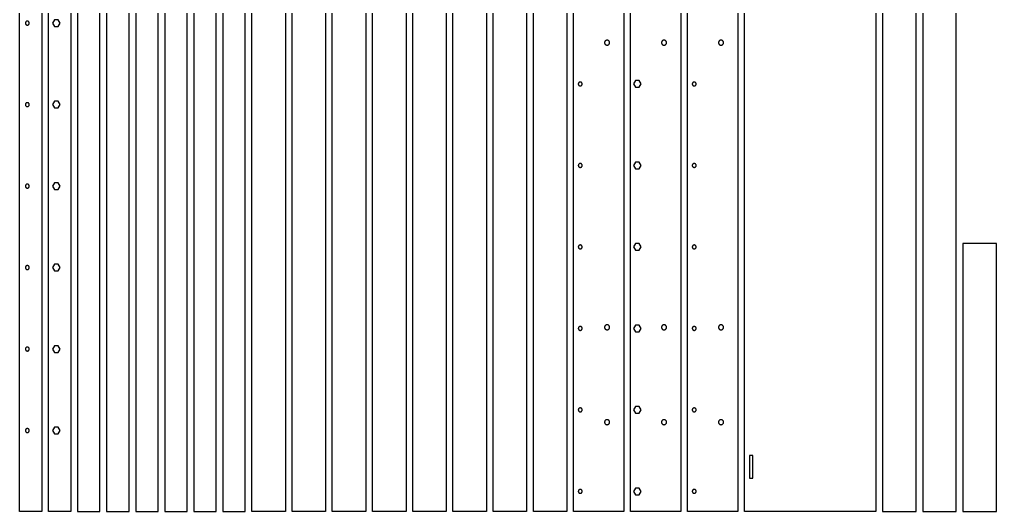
# Model space of a CAD drawing. Header units: millimetres. Extents: x 10 to 885, y 10 to 886.
# Drawn here: x 10 to 885, y 10 to 451 of the extents above; entities that cross this region are included whole.
import ezdxf

# ---------------------------------------------------------------- set-up
doc = ezdxf.new("R2010")
doc.units = ezdxf.units.MM

msp = doc.modelspace()

# ---------------------------------------------------------------- linework, layer by layer
at = {"color": 1}
for points in [[(30, 886), (30, 10), (10, 10), (10, 886), (30, 886)], [(56, 886), (56, 10), (36, 10), (36, 886), (56, 886)], [(82, 10), (82, 886), (62, 886), (62, 10), (82, 10)], [(108, 10), (108, 886), (88, 886), (88, 10), (108, 10)], [(134, 10), (134, 886), (114, 886), (114, 10), (134, 10)], [(160, 10), (160, 886), (140, 886), (140, 10), (160, 10)], [(186, 10), (186, 886), (166, 886), (166, 10), (186, 10)], [(212, 10), (212, 886), (192, 886), (192, 10), (212, 10)], [(218, 886), (248, 886), (248, 10), (218, 10), (218, 886)], [(254, 886), (284, 886), (284, 10), (254, 10), (254, 886)], [(290, 886), (320, 886), (320, 10), (290, 10), (290, 886)], [(326, 886), (356, 886), (356, 10), (326, 10), (326, 886)], [(362, 10), (362, 886), (392, 886), (392, 10), (362, 10)], [(398, 10), (398, 886), (428, 886), (428, 10), (398, 10)], [(434, 10), (434, 886), (464, 886), (464, 10), (434, 10)], [(470, 10), (470, 886), (500, 886), (500, 10), (470, 10)], [(506, 850), (551, 850), (551, 10), (506, 10), (506, 850)], [(557, 850), (602, 850), (602, 10), (557, 10), (557, 850)], [(608, 850), (653, 850), (653, 10), (608, 10), (608, 850)], [(659, 660), (776.6, 660), (776.6, 10), (659, 10), (659, 660)], [(812.6, 10), (812.6, 570), (782.6, 570), (782.6, 10), (812.6, 10)], [(848.6, 10), (848.6, 570), (818.6, 570), (818.6, 10), (848.6, 10)], [(18.46, 448.47), (18.35, 448.61), (18.24, 448.74), (18.11, 448.85), (17.97, 448.96), (17.82, 449.04), (17.67, 449.12), (17.51, 449.17), (17.34, 449.22), (17.17, 449.24), (17, 449.25), (16.83, 449.24), (16.66, 449.22), (16.49, 449.17), (16.33, 449.12), (16.18, 449.04), (16.03, 448.96), (15.89, 448.85), (15.76, 448.74), (15.65, 448.61), (15.54, 448.47), (15.46, 448.32), (15.38, 448.17), (15.33, 448.01), (15.28, 447.84), (15.26, 447.67), (15.25, 447.5), (15.26, 447.33), (15.28, 447.16), (15.33, 446.99), (15.38, 446.83), (15.46, 446.68), (15.54, 446.53), (15.65, 446.39), (15.76, 446.26), (15.89, 446.15), (16.03, 446.04), (16.18, 445.96), (16.33, 445.88), (16.49, 445.83), (16.66, 445.78), (16.83, 445.76), (17, 445.75), (17.17, 445.76), (17.34, 445.78), (17.51, 445.83), (17.67, 445.88), (17.82, 445.96), (17.97, 446.04), (18.11, 446.15), (18.24, 446.26), (18.35, 446.39), (18.46, 446.53), (18.54, 446.68), (18.62, 446.83), (18.67, 446.99), (18.72, 447.16), (18.74, 447.33), (18.75, 447.5), (18.74, 447.67), (18.72, 447.84), (18.67, 448.01), (18.62, 448.17), (18.54, 448.32), (18.46, 448.47)], [(46.41, 447.5), (44.7, 450.45), (41.3, 450.45), (39.59, 447.5), (41.3, 444.55), (44.7, 444.55), (46.41, 447.5)], [(538.08, 430.86), (537.98, 431.06), (537.87, 431.25), (537.74, 431.43), (537.59, 431.59), (537.43, 431.74), (537.25, 431.87), (537.06, 431.98), (536.86, 432.08), (536.65, 432.15), (536.44, 432.21), (536.22, 432.24), (536, 432.25), (535.78, 432.24), (535.56, 432.21), (535.35, 432.15), (535.14, 432.08), (534.94, 431.98), (534.75, 431.87), (534.57, 431.74), (534.41, 431.59), (534.26, 431.43), (534.13, 431.25), (534.02, 431.06), (533.92, 430.86), (533.85, 430.65), (533.79, 430.44), (533.76, 430.22), (533.75, 430), (533.76, 429.78), (533.79, 429.56), (533.85, 429.35), (533.92, 429.14), (534.02, 428.94), (534.13, 428.75), (534.26, 428.57), (534.41, 428.41), (534.57, 428.26), (534.75, 428.13), (534.94, 428.02), (535.14, 427.92), (535.35, 427.85), (535.56, 427.79), (535.78, 427.76), (536, 427.75), (536.22, 427.76), (536.44, 427.79), (536.65, 427.85), (536.86, 427.92), (537.06, 428.02), (537.25, 428.13), (537.43, 428.26), (537.59, 428.41), (537.74, 428.57), (537.87, 428.75), (537.98, 428.94), (538.08, 429.14), (538.15, 429.35), (538.21, 429.56), (538.24, 429.78), (538.25, 430), (538.24, 430.22), (538.21, 430.44), (538.15, 430.65), (538.08, 430.86)], [(589.08, 430.86), (588.98, 431.06), (588.87, 431.25), (588.74, 431.43), (588.59, 431.59), (588.43, 431.74), (588.25, 431.87), (588.06, 431.98), (587.86, 432.08), (587.65, 432.15), (587.44, 432.21), (587.22, 432.24), (587, 432.25), (586.78, 432.24), (586.56, 432.21), (586.35, 432.15), (586.14, 432.08), (585.94, 431.98), (585.75, 431.87), (585.57, 431.74), (585.41, 431.59), (585.26, 431.43), (585.13, 431.25), (585.02, 431.06), (584.92, 430.86), (584.85, 430.65), (584.79, 430.44), (584.76, 430.22), (584.75, 430), (584.76, 429.78), (584.79, 429.56), (584.85, 429.35), (584.92, 429.14), (585.02, 428.94), (585.13, 428.75), (585.26, 428.57), (585.41, 428.41), (585.57, 428.26), (585.75, 428.13), (585.94, 428.02), (586.14, 427.92), (586.35, 427.85), (586.56, 427.79), (586.78, 427.76), (587, 427.75), (587.22, 427.76), (587.44, 427.79), (587.65, 427.85), (587.86, 427.92), (588.06, 428.02), (588.25, 428.13), (588.43, 428.26), (588.59, 428.41), (588.74, 428.57), (588.87, 428.75), (588.98, 428.94), (589.08, 429.14), (589.15, 429.35), (589.21, 429.56), (589.24, 429.78), (589.25, 430), (589.24, 430.22), (589.21, 430.44), (589.15, 430.65), (589.08, 430.86)], [(640.08, 430.86), (639.98, 431.06), (639.87, 431.25), (639.74, 431.43), (639.59, 431.59), (639.43, 431.74), (639.25, 431.87), (639.06, 431.98), (638.86, 432.08), (638.65, 432.15), (638.44, 432.21), (638.22, 432.24), (638, 432.25), (637.78, 432.24), (637.56, 432.21), (637.35, 432.15), (637.14, 432.08), (636.94, 431.98), (636.75, 431.87), (636.57, 431.74), (636.41, 431.59), (636.26, 431.43), (636.13, 431.25), (636.02, 431.06), (635.92, 430.86), (635.85, 430.65), (635.79, 430.44), (635.76, 430.22), (635.75, 430), (635.76, 429.78), (635.79, 429.56), (635.85, 429.35), (635.92, 429.14), (636.02, 428.94), (636.13, 428.75), (636.26, 428.57), (636.41, 428.41), (636.57, 428.26), (636.75, 428.13), (636.94, 428.02), (637.14, 427.92), (637.35, 427.85), (637.56, 427.79), (637.78, 427.76), (638, 427.75), (638.22, 427.76), (638.44, 427.79), (638.65, 427.85), (638.86, 427.92), (639.06, 428.02), (639.25, 428.13), (639.43, 428.26), (639.59, 428.41), (639.74, 428.57), (639.87, 428.75), (639.98, 428.94), (640.08, 429.14), (640.15, 429.35), (640.21, 429.56), (640.24, 429.78), (640.25, 430), (640.24, 430.22), (640.21, 430.44), (640.15, 430.65), (640.08, 430.86)], [(512.51, 394.67), (512.34, 394.72), (512.17, 394.74), (512, 394.75), (511.83, 394.74), (511.66, 394.72), (511.49, 394.67), (511.33, 394.62), (511.18, 394.54), (511.03, 394.46), (510.89, 394.35), (510.76, 394.24), (510.65, 394.11), (510.54, 393.97), (510.46, 393.82), (510.38, 393.67), (510.33, 393.51), (510.28, 393.34), (510.26, 393.17), (510.25, 393), (510.26, 392.83), (510.28, 392.66), (510.33, 392.49), (510.38, 392.33), (510.46, 392.18), (510.54, 392.03), (510.65, 391.89), (510.76, 391.76), (510.89, 391.65), (511.03, 391.54), (511.18, 391.46), (511.33, 391.38), (511.49, 391.33), (511.66, 391.28), (511.83, 391.26), (512, 391.25), (512.17, 391.26), (512.34, 391.28), (512.51, 391.33), (512.67, 391.38), (512.82, 391.46), (512.97, 391.54), (513.11, 391.65), (513.24, 391.76), (513.35, 391.89), (513.46, 392.03), (513.54, 392.18), (513.62, 392.33), (513.67, 392.49), (513.72, 392.66), (513.74, 392.83), (513.75, 393), (513.74, 393.17), (513.72, 393.34), (513.67, 393.51), (513.62, 393.67), (513.54, 393.82), (513.46, 393.97), (513.35, 394.11), (513.24, 394.24), (513.11, 394.35), (512.97, 394.46), (512.82, 394.54), (512.67, 394.62), (512.51, 394.67)], [(564.7, 395.95), (561.3, 395.95), (559.59, 393), (561.3, 390.05), (564.7, 390.05), (566.41, 393), (564.7, 395.95)], [(614.51, 394.67), (614.34, 394.72), (614.17, 394.74), (614, 394.75), (613.83, 394.74), (613.66, 394.72), (613.49, 394.67), (613.33, 394.62), (613.18, 394.54), (613.03, 394.46), (612.89, 394.35), (612.76, 394.24), (612.65, 394.11), (612.54, 393.97), (612.46, 393.82), (612.38, 393.67), (612.33, 393.51), (612.28, 393.34), (612.26, 393.17), (612.25, 393), (612.26, 392.83), (612.28, 392.66), (612.33, 392.49), (612.38, 392.33), (612.46, 392.18), (612.54, 392.03), (612.65, 391.89), (612.76, 391.76), (612.89, 391.65), (613.03, 391.54), (613.18, 391.46), (613.33, 391.38), (613.49, 391.33), (613.66, 391.28), (613.83, 391.26), (614, 391.25), (614.17, 391.26), (614.34, 391.28), (614.51, 391.33), (614.67, 391.38), (614.82, 391.46), (614.97, 391.54), (615.11, 391.65), (615.24, 391.76), (615.35, 391.89), (615.46, 392.03), (615.54, 392.18), (615.62, 392.33), (615.67, 392.49), (615.72, 392.66), (615.74, 392.83), (615.75, 393), (615.74, 393.17), (615.72, 393.34), (615.67, 393.51), (615.62, 393.67), (615.54, 393.82), (615.46, 393.97), (615.35, 394.11), (615.24, 394.24), (615.11, 394.35), (614.97, 394.46), (614.82, 394.54), (614.67, 394.62), (614.51, 394.67)], [(18.35, 375.61), (18.24, 375.74), (18.11, 375.85), (17.97, 375.96), (17.82, 376.04), (17.67, 376.12), (17.51, 376.17), (17.34, 376.22), (17.17, 376.24), (17, 376.25), (16.83, 376.24), (16.66, 376.22), (16.49, 376.17), (16.33, 376.12), (16.18, 376.04), (16.03, 375.96), (15.89, 375.85), (15.76, 375.74), (15.65, 375.61), (15.54, 375.47), (15.46, 375.32), (15.38, 375.17), (15.33, 375.01), (15.28, 374.84), (15.26, 374.67), (15.25, 374.5), (15.26, 374.33), (15.28, 374.16), (15.33, 373.99), (15.38, 373.83), (15.46, 373.68), (15.54, 373.53), (15.65, 373.39), (15.76, 373.26), (15.89, 373.15), (16.03, 373.04), (16.18, 372.96), (16.33, 372.88), (16.49, 372.83), (16.66, 372.78), (16.83, 372.76), (17, 372.75), (17.17, 372.76), (17.34, 372.78), (17.51, 372.83), (17.67, 372.88), (17.82, 372.96), (17.97, 373.04), (18.11, 373.15), (18.24, 373.26), (18.35, 373.39), (18.46, 373.53), (18.54, 373.68), (18.62, 373.83), (18.67, 373.99), (18.72, 374.16), (18.74, 374.33), (18.75, 374.5), (18.74, 374.67), (18.72, 374.84), (18.67, 375.01), (18.62, 375.17), (18.54, 375.32), (18.46, 375.47), (18.35, 375.61)], [(44.7, 377.45), (41.3, 377.45), (39.59, 374.5), (41.3, 371.55), (44.7, 371.55), (46.41, 374.5), (44.7, 377.45)], [(512.34, 321.72), (512.17, 321.74), (512, 321.75), (511.83, 321.74), (511.66, 321.72), (511.49, 321.67), (511.33, 321.62), (511.18, 321.54), (511.03, 321.46), (510.89, 321.35), (510.76, 321.24), (510.65, 321.11), (510.54, 320.97), (510.46, 320.82), (510.38, 320.67), (510.33, 320.51), (510.28, 320.34), (510.26, 320.17), (510.25, 320), (510.26, 319.83), (510.28, 319.66), (510.33, 319.49), (510.38, 319.33), (510.46, 319.18), (510.54, 319.03), (510.65, 318.89), (510.76, 318.76), (510.89, 318.65), (511.03, 318.54), (511.18, 318.46), (511.33, 318.38), (511.49, 318.33), (511.66, 318.28), (511.83, 318.26), (512, 318.25), (512.17, 318.26), (512.34, 318.28), (512.51, 318.33), (512.67, 318.38), (512.82, 318.46), (512.97, 318.54), (513.11, 318.65), (513.24, 318.76), (513.35, 318.89), (513.46, 319.03), (513.54, 319.18), (513.62, 319.33), (513.67, 319.49), (513.72, 319.66), (513.74, 319.83), (513.75, 320), (513.74, 320.17), (513.72, 320.34), (513.67, 320.51), (513.62, 320.67), (513.54, 320.82), (513.46, 320.97), (513.35, 321.11), (513.24, 321.24), (513.11, 321.35), (512.97, 321.46), (512.82, 321.54), (512.67, 321.62), (512.51, 321.67), (512.34, 321.72)], [(561.3, 322.95), (559.59, 320), (561.3, 317.05), (564.7, 317.05), (566.41, 320), (564.7, 322.95), (561.3, 322.95)], [(614.34, 321.72), (614.17, 321.74), (614, 321.75), (613.83, 321.74), (613.66, 321.72), (613.49, 321.67), (613.33, 321.62), (613.18, 321.54), (613.03, 321.46), (612.89, 321.35), (612.76, 321.24), (612.65, 321.11), (612.54, 320.97), (612.46, 320.82), (612.38, 320.67), (612.33, 320.51), (612.28, 320.34), (612.26, 320.17), (612.25, 320), (612.26, 319.83), (612.28, 319.66), (612.33, 319.49), (612.38, 319.33), (612.46, 319.18), (612.54, 319.03), (612.65, 318.89), (612.76, 318.76), (612.89, 318.65), (613.03, 318.54), (613.18, 318.46), (613.33, 318.38), (613.49, 318.33), (613.66, 318.28), (613.83, 318.26), (614, 318.25), (614.17, 318.26), (614.34, 318.28), (614.51, 318.33), (614.67, 318.38), (614.82, 318.46), (614.97, 318.54), (615.11, 318.65), (615.24, 318.76), (615.35, 318.89), (615.46, 319.03), (615.54, 319.18), (615.62, 319.33), (615.67, 319.49), (615.72, 319.66), (615.74, 319.83), (615.75, 320), (615.74, 320.17), (615.72, 320.34), (615.67, 320.51), (615.62, 320.67), (615.54, 320.82), (615.46, 320.97), (615.35, 321.11), (615.24, 321.24), (615.11, 321.35), (614.97, 321.46), (614.82, 321.54), (614.67, 321.62), (614.51, 321.67), (614.34, 321.72)], [(18.24, 302.74), (18.11, 302.85), (17.97, 302.96), (17.82, 303.04), (17.67, 303.12), (17.51, 303.17), (17.34, 303.22), (17.17, 303.24), (17, 303.25), (16.83, 303.24), (16.66, 303.22), (16.49, 303.17), (16.33, 303.12), (16.18, 303.04), (16.03, 302.96), (15.89, 302.85), (15.76, 302.74), (15.65, 302.61), (15.54, 302.47), (15.46, 302.32), (15.38, 302.17), (15.33, 302.01), (15.28, 301.84), (15.26, 301.67), (15.25, 301.5), (15.26, 301.33), (15.28, 301.16), (15.33, 300.99), (15.38, 300.83), (15.46, 300.68), (15.54, 300.53), (15.65, 300.39), (15.76, 300.26), (15.89, 300.15), (16.03, 300.04), (16.18, 299.96), (16.33, 299.88), (16.49, 299.83), (16.66, 299.78), (16.83, 299.76), (17, 299.75), (17.17, 299.76), (17.34, 299.78), (17.51, 299.83), (17.67, 299.88), (17.82, 299.96), (17.97, 300.04), (18.11, 300.15), (18.24, 300.26), (18.35, 300.39), (18.46, 300.53), (18.54, 300.68), (18.62, 300.83), (18.67, 300.99), (18.72, 301.16), (18.74, 301.33), (18.75, 301.5), (18.74, 301.67), (18.72, 301.84), (18.67, 302.01), (18.62, 302.17), (18.54, 302.32), (18.46, 302.47), (18.35, 302.61), (18.24, 302.74)], [(41.3, 304.45), (39.59, 301.5), (41.3, 298.55), (44.7, 298.55), (46.41, 301.5), (44.7, 304.45), (41.3, 304.45)], [(512.17, 248.74), (512, 248.75), (511.83, 248.74), (511.66, 248.72), (511.49, 248.67), (511.33, 248.62), (511.18, 248.54), (511.03, 248.46), (510.89, 248.35), (510.76, 248.24), (510.65, 248.11), (510.54, 247.97), (510.46, 247.82), (510.38, 247.67), (510.33, 247.51), (510.28, 247.34), (510.26, 247.17), (510.25, 247), (510.26, 246.83), (510.28, 246.66), (510.33, 246.49), (510.38, 246.33), (510.46, 246.18), (510.54, 246.03), (510.65, 245.89), (510.76, 245.76), (510.89, 245.65), (511.03, 245.54), (511.18, 245.46), (511.33, 245.38), (511.49, 245.33), (511.66, 245.28), (511.83, 245.26), (512, 245.25), (512.17, 245.26), (512.34, 245.28), (512.51, 245.33), (512.67, 245.38), (512.82, 245.46), (512.97, 245.54), (513.11, 245.65), (513.24, 245.76), (513.35, 245.89), (513.46, 246.03), (513.54, 246.18), (513.62, 246.33), (513.67, 246.49), (513.72, 246.66), (513.74, 246.83), (513.75, 247), (513.74, 247.17), (513.72, 247.34), (513.67, 247.51), (513.62, 247.67), (513.54, 247.82), (513.46, 247.97), (513.35, 248.11), (513.24, 248.24), (513.11, 248.35), (512.97, 248.46), (512.82, 248.54), (512.67, 248.62), (512.51, 248.67), (512.34, 248.72), (512.17, 248.74)], [(559.59, 247), (561.3, 244.05), (564.7, 244.05), (566.41, 247), (564.7, 249.95), (561.3, 249.95), (559.59, 247)], [(614.17, 248.74), (614, 248.75), (613.83, 248.74), (613.66, 248.72), (613.49, 248.67), (613.33, 248.62), (613.18, 248.54), (613.03, 248.46), (612.89, 248.35), (612.76, 248.24), (612.65, 248.11), (612.54, 247.97), (612.46, 247.82), (612.38, 247.67), (612.33, 247.51), (612.28, 247.34), (612.26, 247.17), (612.25, 247), (612.26, 246.83), (612.28, 246.66), (612.33, 246.49), (612.38, 246.33), (612.46, 246.18), (612.54, 246.03), (612.65, 245.89), (612.76, 245.76), (612.89, 245.65), (613.03, 245.54), (613.18, 245.46), (613.33, 245.38), (613.49, 245.33), (613.66, 245.28), (613.83, 245.26), (614, 245.25), (614.17, 245.26), (614.34, 245.28), (614.51, 245.33), (614.67, 245.38), (614.82, 245.46), (614.97, 245.54), (615.11, 245.65), (615.24, 245.76), (615.35, 245.89), (615.46, 246.03), (615.54, 246.18), (615.62, 246.33), (615.67, 246.49), (615.72, 246.66), (615.74, 246.83), (615.75, 247), (615.74, 247.17), (615.72, 247.34), (615.67, 247.51), (615.62, 247.67), (615.54, 247.82), (615.46, 247.97), (615.35, 248.11), (615.24, 248.24), (615.11, 248.35), (614.97, 248.46), (614.82, 248.54), (614.67, 248.62), (614.51, 248.67), (614.34, 248.72), (614.17, 248.74)], [(884.6, 10), (884.6, 250), (854.6, 250), (854.6, 10), (884.6, 10)], [(18.11, 229.85), (17.97, 229.96), (17.82, 230.04), (17.67, 230.12), (17.51, 230.17), (17.34, 230.22), (17.17, 230.24), (17, 230.25), (16.83, 230.24), (16.66, 230.22), (16.49, 230.17), (16.33, 230.12), (16.18, 230.04), (16.03, 229.96), (15.89, 229.85), (15.76, 229.74), (15.65, 229.61), (15.54, 229.47), (15.46, 229.32), (15.38, 229.17), (15.33, 229.01), (15.28, 228.84), (15.26, 228.67), (15.25, 228.5), (15.26, 228.33), (15.28, 228.16), (15.33, 227.99), (15.38, 227.83), (15.46, 227.68), (15.54, 227.53), (15.65, 227.39), (15.76, 227.26), (15.89, 227.15), (16.03, 227.04), (16.18, 226.96), (16.33, 226.88), (16.49, 226.83), (16.66, 226.78), (16.83, 226.76), (17, 226.75), (17.17, 226.76), (17.34, 226.78), (17.51, 226.83), (17.67, 226.88), (17.82, 226.96), (17.97, 227.04), (18.11, 227.15), (18.24, 227.26), (18.35, 227.39), (18.46, 227.53), (18.54, 227.68), (18.62, 227.83), (18.67, 227.99), (18.72, 228.16), (18.74, 228.33), (18.75, 228.5), (18.74, 228.67), (18.72, 228.84), (18.67, 229.01), (18.62, 229.17), (18.54, 229.32), (18.46, 229.47), (18.35, 229.61), (18.24, 229.74), (18.11, 229.85)], [(39.59, 228.5), (41.3, 225.55), (44.7, 225.55), (46.41, 228.5), (44.7, 231.45), (41.3, 231.45), (39.59, 228.5)], [(512, 175.75), (511.83, 175.74), (511.66, 175.72), (511.49, 175.67), (511.33, 175.62), (511.18, 175.54), (511.03, 175.46), (510.89, 175.35), (510.76, 175.24), (510.65, 175.11), (510.54, 174.97), (510.46, 174.82), (510.38, 174.67), (510.33, 174.51), (510.28, 174.34), (510.26, 174.17), (510.25, 174), (510.26, 173.83), (510.28, 173.66), (510.33, 173.49), (510.38, 173.33), (510.46, 173.18), (510.54, 173.03), (510.65, 172.89), (510.76, 172.76), (510.89, 172.65), (511.03, 172.54), (511.18, 172.46), (511.33, 172.38), (511.49, 172.33), (511.66, 172.28), (511.83, 172.26), (512, 172.25), (512.17, 172.26), (512.34, 172.28), (512.51, 172.33), (512.67, 172.38), (512.82, 172.46), (512.97, 172.54), (513.11, 172.65), (513.24, 172.76), (513.35, 172.89), (513.46, 173.03), (513.54, 173.18), (513.62, 173.33), (513.67, 173.49), (513.72, 173.66), (513.74, 173.83), (513.75, 174), (513.74, 174.17), (513.72, 174.34), (513.67, 174.51), (513.62, 174.67), (513.54, 174.82), (513.46, 174.97), (513.35, 175.11), (513.24, 175.24), (513.11, 175.35), (512.97, 175.46), (512.82, 175.54), (512.67, 175.62), (512.51, 175.67), (512.34, 175.72), (512.17, 175.74), (512, 175.75)], [(537.98, 176.06), (537.87, 176.25), (537.74, 176.43), (537.59, 176.59), (537.43, 176.74), (537.25, 176.87), (537.06, 176.98), (536.86, 177.08), (536.65, 177.15), (536.44, 177.21), (536.22, 177.24), (536, 177.25), (535.78, 177.24), (535.56, 177.21), (535.35, 177.15), (535.14, 177.08), (534.94, 176.98), (534.75, 176.87), (534.57, 176.74), (534.41, 176.59), (534.26, 176.43), (534.13, 176.25), (534.02, 176.06), (533.92, 175.86), (533.85, 175.65), (533.79, 175.44), (533.76, 175.22), (533.75, 175), (533.76, 174.78), (533.79, 174.56), (533.85, 174.35), (533.92, 174.14), (534.02, 173.94), (534.13, 173.75), (534.26, 173.57), (534.41, 173.41), (534.57, 173.26), (534.75, 173.13), (534.94, 173.02), (535.14, 172.92), (535.35, 172.85), (535.56, 172.79), (535.78, 172.76), (536, 172.75), (536.22, 172.76), (536.44, 172.79), (536.65, 172.85), (536.86, 172.92), (537.06, 173.02), (537.25, 173.13), (537.43, 173.26), (537.59, 173.41), (537.74, 173.57), (537.87, 173.75), (537.98, 173.94), (538.08, 174.14), (538.15, 174.35), (538.21, 174.56), (538.24, 174.78), (538.25, 175), (538.24, 175.22), (538.21, 175.44), (538.15, 175.65), (538.08, 175.86), (537.98, 176.06)], [(561.3, 171.05), (564.7, 171.05), (566.41, 174), (564.7, 176.95), (561.3, 176.95), (559.59, 174), (561.3, 171.05)], [(588.98, 176.06), (588.87, 176.25), (588.74, 176.43), (588.59, 176.59), (588.43, 176.74), (588.25, 176.87), (588.06, 176.98), (587.86, 177.08), (587.65, 177.15), (587.44, 177.21), (587.22, 177.24), (587, 177.25), (586.78, 177.24), (586.56, 177.21), (586.35, 177.15), (586.14, 177.08), (585.94, 176.98), (585.75, 176.87), (585.57, 176.74), (585.41, 176.59), (585.26, 176.43), (585.13, 176.25), (585.02, 176.06), (584.92, 175.86), (584.85, 175.65), (584.79, 175.44), (584.76, 175.22), (584.75, 175), (584.76, 174.78), (584.79, 174.56), (584.85, 174.35), (584.92, 174.14), (585.02, 173.94), (585.13, 173.75), (585.26, 173.57), (585.41, 173.41), (585.57, 173.26), (585.75, 173.13), (585.94, 173.02), (586.14, 172.92), (586.35, 172.85), (586.56, 172.79), (586.78, 172.76), (587, 172.75), (587.22, 172.76), (587.44, 172.79), (587.65, 172.85), (587.86, 172.92), (588.06, 173.02), (588.25, 173.13), (588.43, 173.26), (588.59, 173.41), (588.74, 173.57), (588.87, 173.75), (588.98, 173.94), (589.08, 174.14), (589.15, 174.35), (589.21, 174.56), (589.24, 174.78), (589.25, 175), (589.24, 175.22), (589.21, 175.44), (589.15, 175.65), (589.08, 175.86), (588.98, 176.06)], [(614, 175.75), (613.83, 175.74), (613.66, 175.72), (613.49, 175.67), (613.33, 175.62), (613.18, 175.54), (613.03, 175.46), (612.89, 175.35), (612.76, 175.24), (612.65, 175.11), (612.54, 174.97), (612.46, 174.82), (612.38, 174.67), (612.33, 174.51), (612.28, 174.34), (612.26, 174.17), (612.25, 174), (612.26, 173.83), (612.28, 173.66), (612.33, 173.49), (612.38, 173.33), (612.46, 173.18), (612.54, 173.03), (612.65, 172.89), (612.76, 172.76), (612.89, 172.65), (613.03, 172.54), (613.18, 172.46), (613.33, 172.38), (613.49, 172.33), (613.66, 172.28), (613.83, 172.26), (614, 172.25), (614.17, 172.26), (614.34, 172.28), (614.51, 172.33), (614.67, 172.38), (614.82, 172.46), (614.97, 172.54), (615.11, 172.65), (615.24, 172.76), (615.35, 172.89), (615.46, 173.03), (615.54, 173.18), (615.62, 173.33), (615.67, 173.49), (615.72, 173.66), (615.74, 173.83), (615.75, 174), (615.74, 174.17), (615.72, 174.34), (615.67, 174.51), (615.62, 174.67), (615.54, 174.82), (615.46, 174.97), (615.35, 175.11), (615.24, 175.24), (615.11, 175.35), (614.97, 175.46), (614.82, 175.54), (614.67, 175.62), (614.51, 175.67), (614.34, 175.72), (614.17, 175.74), (614, 175.75)], [(639.98, 176.06), (639.87, 176.25), (639.74, 176.43), (639.59, 176.59), (639.43, 176.74), (639.25, 176.87), (639.06, 176.98), (638.86, 177.08), (638.65, 177.15), (638.44, 177.21), (638.22, 177.24), (638, 177.25), (637.78, 177.24), (637.56, 177.21), (637.35, 177.15), (637.14, 177.08), (636.94, 176.98), (636.75, 176.87), (636.57, 176.74), (636.41, 176.59), (636.26, 176.43), (636.13, 176.25), (636.02, 176.06), (635.92, 175.86), (635.85, 175.65), (635.79, 175.44), (635.76, 175.22), (635.75, 175), (635.76, 174.78), (635.79, 174.56), (635.85, 174.35), (635.92, 174.14), (636.02, 173.94), (636.13, 173.75), (636.26, 173.57), (636.41, 173.41), (636.57, 173.26), (636.75, 173.13), (636.94, 173.02), (637.14, 172.92), (637.35, 172.85), (637.56, 172.79), (637.78, 172.76), (638, 172.75), (638.22, 172.76), (638.44, 172.79), (638.65, 172.85), (638.86, 172.92), (639.06, 173.02), (639.25, 173.13), (639.43, 173.26), (639.59, 173.41), (639.74, 173.57), (639.87, 173.75), (639.98, 173.94), (640.08, 174.14), (640.15, 174.35), (640.21, 174.56), (640.24, 174.78), (640.25, 175), (640.24, 175.22), (640.21, 175.44), (640.15, 175.65), (640.08, 175.86), (639.98, 176.06)], [(41.3, 152.55), (44.7, 152.55), (46.41, 155.5), (44.7, 158.45), (41.3, 158.45), (39.59, 155.5), (41.3, 152.55)], [(17.97, 156.96), (17.82, 157.04), (17.67, 157.12), (17.51, 157.17), (17.34, 157.22), (17.17, 157.24), (17, 157.25), (16.83, 157.24), (16.66, 157.22), (16.49, 157.17), (16.33, 157.12), (16.18, 157.04), (16.03, 156.96), (15.89, 156.85), (15.76, 156.74), (15.65, 156.61), (15.54, 156.47), (15.46, 156.32), (15.38, 156.17), (15.33, 156.01), (15.28, 155.84), (15.26, 155.67), (15.25, 155.5), (15.26, 155.33), (15.28, 155.16), (15.33, 154.99), (15.38, 154.83), (15.46, 154.68), (15.54, 154.53), (15.65, 154.39), (15.76, 154.26), (15.89, 154.15), (16.03, 154.04), (16.18, 153.96), (16.33, 153.88), (16.49, 153.83), (16.66, 153.78), (16.83, 153.76), (17, 153.75), (17.17, 153.76), (17.34, 153.78), (17.51, 153.83), (17.67, 153.88), (17.82, 153.96), (17.97, 154.04), (18.11, 154.15), (18.24, 154.26), (18.35, 154.39), (18.46, 154.53), (18.54, 154.68), (18.62, 154.83), (18.67, 154.99), (18.72, 155.16), (18.74, 155.33), (18.75, 155.5), (18.74, 155.67), (18.72, 155.84), (18.67, 156.01), (18.62, 156.17), (18.54, 156.32), (18.46, 156.47), (18.35, 156.61), (18.24, 156.74), (18.11, 156.85), (17.97, 156.96)], [(511.83, 102.74), (511.66, 102.72), (511.49, 102.67), (511.33, 102.62), (511.18, 102.54), (511.03, 102.46), (510.89, 102.35), (510.76, 102.24), (510.65, 102.11), (510.54, 101.97), (510.46, 101.82), (510.38, 101.67), (510.33, 101.51), (510.28, 101.34), (510.26, 101.17), (510.25, 101), (510.26, 100.83), (510.28, 100.66), (510.33, 100.49), (510.38, 100.33), (510.46, 100.18), (510.54, 100.03), (510.65, 99.89), (510.76, 99.76), (510.89, 99.65), (511.03, 99.54), (511.18, 99.46), (511.33, 99.38), (511.49, 99.33), (511.66, 99.28), (511.83, 99.26), (512, 99.25), (512.17, 99.26), (512.34, 99.28), (512.51, 99.33), (512.67, 99.38), (512.82, 99.46), (512.97, 99.54), (513.11, 99.65), (513.24, 99.76), (513.35, 99.89), (513.46, 100.03), (513.54, 100.18), (513.62, 100.33), (513.67, 100.49), (513.72, 100.66), (513.74, 100.83), (513.75, 101), (513.74, 101.17), (513.72, 101.34), (513.67, 101.51), (513.62, 101.67), (513.54, 101.82), (513.46, 101.97), (513.35, 102.11), (513.24, 102.24), (513.11, 102.35), (512.97, 102.46), (512.82, 102.54), (512.67, 102.62), (512.51, 102.67), (512.34, 102.72), (512.17, 102.74), (512, 102.75), (511.83, 102.74)], [(564.7, 98.05), (566.41, 101), (564.7, 103.95), (561.3, 103.95), (559.59, 101), (561.3, 98.05), (564.7, 98.05)], [(613.83, 102.74), (613.66, 102.72), (613.49, 102.67), (613.33, 102.62), (613.18, 102.54), (613.03, 102.46), (612.89, 102.35), (612.76, 102.24), (612.65, 102.11), (612.54, 101.97), (612.46, 101.82), (612.38, 101.67), (612.33, 101.51), (612.28, 101.34), (612.26, 101.17), (612.25, 101), (612.26, 100.83), (612.28, 100.66), (612.33, 100.49), (612.38, 100.33), (612.46, 100.18), (612.54, 100.03), (612.65, 99.89), (612.76, 99.76), (612.89, 99.65), (613.03, 99.54), (613.18, 99.46), (613.33, 99.38), (613.49, 99.33), (613.66, 99.28), (613.83, 99.26), (614, 99.25), (614.17, 99.26), (614.34, 99.28), (614.51, 99.33), (614.67, 99.38), (614.82, 99.46), (614.97, 99.54), (615.11, 99.65), (615.24, 99.76), (615.35, 99.89), (615.46, 100.03), (615.54, 100.18), (615.62, 100.33), (615.67, 100.49), (615.72, 100.66), (615.74, 100.83), (615.75, 101), (615.74, 101.17), (615.72, 101.34), (615.67, 101.51), (615.62, 101.67), (615.54, 101.82), (615.46, 101.97), (615.35, 102.11), (615.24, 102.24), (615.11, 102.35), (614.97, 102.46), (614.82, 102.54), (614.67, 102.62), (614.51, 102.67), (614.34, 102.72), (614.17, 102.74), (614, 102.75), (613.83, 102.74)], [(537.87, 91.25), (537.74, 91.43), (537.59, 91.59), (537.43, 91.74), (537.25, 91.87), (537.06, 91.98), (536.86, 92.08), (536.65, 92.15), (536.44, 92.21), (536.22, 92.24), (536, 92.25), (535.78, 92.24), (535.56, 92.21), (535.35, 92.15), (535.14, 92.08), (534.94, 91.98), (534.75, 91.87), (534.57, 91.74), (534.41, 91.59), (534.26, 91.43), (534.13, 91.25), (534.02, 91.06), (533.92, 90.86), (533.85, 90.65), (533.79, 90.44), (533.76, 90.22), (533.75, 90), (533.76, 89.78), (533.79, 89.56), (533.85, 89.35), (533.92, 89.14), (534.02, 88.94), (534.13, 88.75), (534.26, 88.57), (534.41, 88.41), (534.57, 88.26), (534.75, 88.13), (534.94, 88.02), (535.14, 87.92), (535.35, 87.85), (535.56, 87.79), (535.78, 87.76), (536, 87.75), (536.22, 87.76), (536.44, 87.79), (536.65, 87.85), (536.86, 87.92), (537.06, 88.02), (537.25, 88.13), (537.43, 88.26), (537.59, 88.41), (537.74, 88.57), (537.87, 88.75), (537.98, 88.94), (538.08, 89.14), (538.15, 89.35), (538.21, 89.56), (538.24, 89.78), (538.25, 90), (538.24, 90.22), (538.21, 90.44), (538.15, 90.65), (538.08, 90.86), (537.98, 91.06), (537.87, 91.25)], [(588.87, 91.25), (588.74, 91.43), (588.59, 91.59), (588.43, 91.74), (588.25, 91.87), (588.06, 91.98), (587.86, 92.08), (587.65, 92.15), (587.44, 92.21), (587.22, 92.24), (587, 92.25), (586.78, 92.24), (586.56, 92.21), (586.35, 92.15), (586.14, 92.08), (585.94, 91.98), (585.75, 91.87), (585.57, 91.74), (585.41, 91.59), (585.26, 91.43), (585.13, 91.25), (585.02, 91.06), (584.92, 90.86), (584.85, 90.65), (584.79, 90.44), (584.76, 90.22), (584.75, 90), (584.76, 89.78), (584.79, 89.56), (584.85, 89.35), (584.92, 89.14), (585.02, 88.94), (585.13, 88.75), (585.26, 88.57), (585.41, 88.41), (585.57, 88.26), (585.75, 88.13), (585.94, 88.02), (586.14, 87.92), (586.35, 87.85), (586.56, 87.79), (586.78, 87.76), (587, 87.75), (587.22, 87.76), (587.44, 87.79), (587.65, 87.85), (587.86, 87.92), (588.06, 88.02), (588.25, 88.13), (588.43, 88.26), (588.59, 88.41), (588.74, 88.57), (588.87, 88.75), (588.98, 88.94), (589.08, 89.14), (589.15, 89.35), (589.21, 89.56), (589.24, 89.78), (589.25, 90), (589.24, 90.22), (589.21, 90.44), (589.15, 90.65), (589.08, 90.86), (588.98, 91.06), (588.87, 91.25)], [(639.87, 91.25), (639.74, 91.43), (639.59, 91.59), (639.43, 91.74), (639.25, 91.87), (639.06, 91.98), (638.86, 92.08), (638.65, 92.15), (638.44, 92.21), (638.22, 92.24), (638, 92.25), (637.78, 92.24), (637.56, 92.21), (637.35, 92.15), (637.14, 92.08), (636.94, 91.98), (636.75, 91.87), (636.57, 91.74), (636.41, 91.59), (636.26, 91.43), (636.13, 91.25), (636.02, 91.06), (635.92, 90.86), (635.85, 90.65), (635.79, 90.44), (635.76, 90.22), (635.75, 90), (635.76, 89.78), (635.79, 89.56), (635.85, 89.35), (635.92, 89.14), (636.02, 88.94), (636.13, 88.75), (636.26, 88.57), (636.41, 88.41), (636.57, 88.26), (636.75, 88.13), (636.94, 88.02), (637.14, 87.92), (637.35, 87.85), (637.56, 87.79), (637.78, 87.76), (638, 87.75), (638.22, 87.76), (638.44, 87.79), (638.65, 87.85), (638.86, 87.92), (639.06, 88.02), (639.25, 88.13), (639.43, 88.26), (639.59, 88.41), (639.74, 88.57), (639.87, 88.75), (639.98, 88.94), (640.08, 89.14), (640.15, 89.35), (640.21, 89.56), (640.24, 89.78), (640.25, 90), (640.24, 90.22), (640.21, 90.44), (640.15, 90.65), (640.08, 90.86), (639.98, 91.06), (639.87, 91.25)], [(17.82, 84.04), (17.67, 84.12), (17.51, 84.17), (17.34, 84.22), (17.17, 84.24), (17, 84.25), (16.83, 84.24), (16.66, 84.22), (16.49, 84.17), (16.33, 84.12), (16.18, 84.04), (16.03, 83.96), (15.89, 83.85), (15.76, 83.74), (15.65, 83.61), (15.54, 83.47), (15.46, 83.32), (15.38, 83.17), (15.33, 83.01), (15.28, 82.84), (15.26, 82.67), (15.25, 82.5), (15.26, 82.33), (15.28, 82.16), (15.33, 81.99), (15.38, 81.83), (15.46, 81.68), (15.54, 81.53), (15.65, 81.39), (15.76, 81.26), (15.89, 81.15), (16.03, 81.04), (16.18, 80.96), (16.33, 80.88), (16.49, 80.83), (16.66, 80.78), (16.83, 80.76), (17, 80.75), (17.17, 80.76), (17.34, 80.78), (17.51, 80.83), (17.67, 80.88), (17.82, 80.96), (17.97, 81.04), (18.11, 81.15), (18.24, 81.26), (18.35, 81.39), (18.46, 81.53), (18.54, 81.68), (18.62, 81.83), (18.67, 81.99), (18.72, 82.16), (18.74, 82.33), (18.75, 82.5), (18.74, 82.67), (18.72, 82.84), (18.67, 83.01), (18.62, 83.17), (18.54, 83.32), (18.46, 83.47), (18.35, 83.61), (18.24, 83.74), (18.11, 83.85), (17.97, 83.96), (17.82, 84.04)], [(44.7, 79.55), (46.41, 82.5), (44.7, 85.45), (41.3, 85.45), (39.59, 82.5), (41.3, 79.55), (44.7, 79.55)], [(663.4, 60.1), (663.4, 39.9), (666.6, 39.9), (666.6, 60.1), (663.4, 60.1)], [(511.66, 29.72), (511.49, 29.67), (511.33, 29.62), (511.18, 29.54), (511.03, 29.46), (510.89, 29.35), (510.76, 29.24), (510.65, 29.11), (510.54, 28.97), (510.46, 28.82), (510.38, 28.67), (510.33, 28.51), (510.28, 28.34), (510.26, 28.17), (510.25, 28), (510.26, 27.83), (510.28, 27.66), (510.33, 27.49), (510.38, 27.33), (510.46, 27.18), (510.54, 27.03), (510.65, 26.89), (510.76, 26.76), (510.89, 26.65), (511.03, 26.54), (511.18, 26.46), (511.33, 26.38), (511.49, 26.33), (511.66, 26.28), (511.83, 26.26), (512, 26.25), (512.17, 26.26), (512.34, 26.28), (512.51, 26.33), (512.67, 26.38), (512.82, 26.46), (512.97, 26.54), (513.11, 26.65), (513.24, 26.76), (513.35, 26.89), (513.46, 27.03), (513.54, 27.18), (513.62, 27.33), (513.67, 27.49), (513.72, 27.66), (513.74, 27.83), (513.75, 28), (513.74, 28.17), (513.72, 28.34), (513.67, 28.51), (513.62, 28.67), (513.54, 28.82), (513.46, 28.97), (513.35, 29.11), (513.24, 29.24), (513.11, 29.35), (512.97, 29.46), (512.82, 29.54), (512.67, 29.62), (512.51, 29.67), (512.34, 29.72), (512.17, 29.74), (512, 29.75), (511.83, 29.74), (511.66, 29.72)], [(566.41, 28), (564.7, 30.95), (561.3, 30.95), (559.59, 28), (561.3, 25.05), (564.7, 25.05), (566.41, 28)], [(613.66, 29.72), (613.49, 29.67), (613.33, 29.62), (613.18, 29.54), (613.03, 29.46), (612.89, 29.35), (612.76, 29.24), (612.65, 29.11), (612.54, 28.97), (612.46, 28.82), (612.38, 28.67), (612.33, 28.51), (612.28, 28.34), (612.26, 28.17), (612.25, 28), (612.26, 27.83), (612.28, 27.66), (612.33, 27.49), (612.38, 27.33), (612.46, 27.18), (612.54, 27.03), (612.65, 26.89), (612.76, 26.76), (612.89, 26.65), (613.03, 26.54), (613.18, 26.46), (613.33, 26.38), (613.49, 26.33), (613.66, 26.28), (613.83, 26.26), (614, 26.25), (614.17, 26.26), (614.34, 26.28), (614.51, 26.33), (614.67, 26.38), (614.82, 26.46), (614.97, 26.54), (615.11, 26.65), (615.24, 26.76), (615.35, 26.89), (615.46, 27.03), (615.54, 27.18), (615.62, 27.33), (615.67, 27.49), (615.72, 27.66), (615.74, 27.83), (615.75, 28), (615.74, 28.17), (615.72, 28.34), (615.67, 28.51), (615.62, 28.67), (615.54, 28.82), (615.46, 28.97), (615.35, 29.11), (615.24, 29.24), (615.11, 29.35), (614.97, 29.46), (614.82, 29.54), (614.67, 29.62), (614.51, 29.67), (614.34, 29.72), (614.17, 29.74), (614, 29.75), (613.83, 29.74), (613.66, 29.72)]]:
    msp.add_lwpolyline(points, close=True, dxfattribs=at)

doc.saveas('drawing.dxf')
